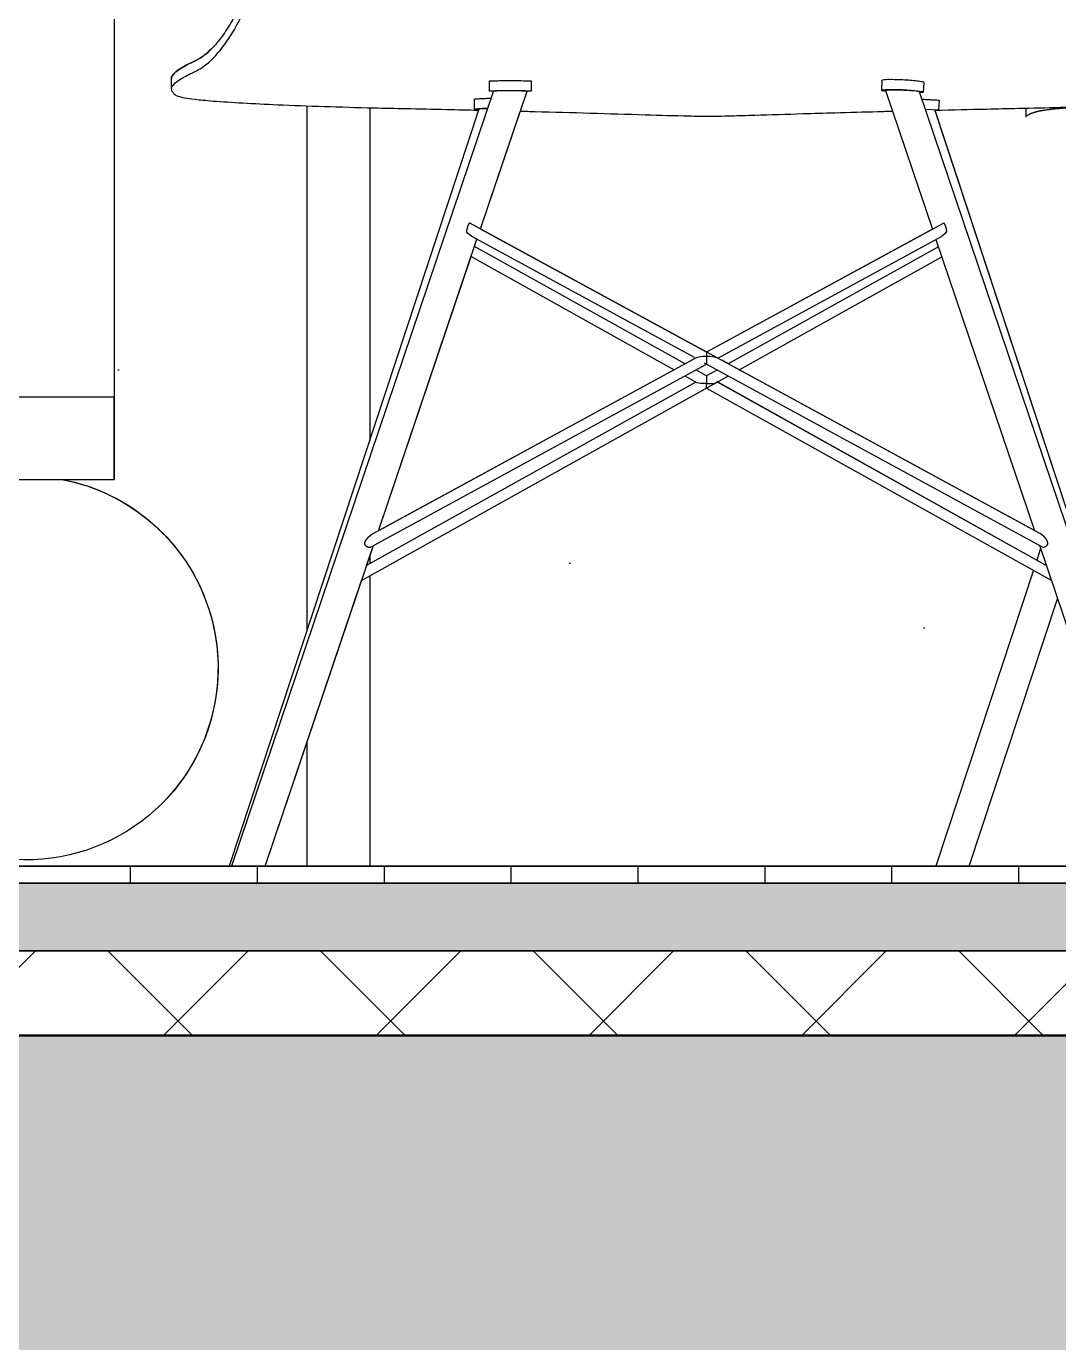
# Model space of a CAD drawing. Header units: millimetres. Extents: x -100 to 224448, y 0 to 22177.
# Drawn here: x 159733 to 160221, y 16625 to 17247 of the extents above; entities that cross this region are included whole.
import ezdxf

# ---------------------------------------------------------------- set-up
doc = ezdxf.new("R2010")
doc.units = ezdxf.units.MM
doc.layers.get('0').update_dxf_attribs({"true_color": 0xdfdfdf})
for name, color, linetype in [('Background_0', 7, 'Continuous'), ('Boundary_Floor_ Ceramic Tiles', 7, 'Continuous'), ('Boundary_Insulation_ Extruded Polystyrene', 42, 'Continuous'), ('Boundary_Screed', 7, 'Continuous'), ('Elevation_Gypsum Board', 7, 'Continuous'), ('Fill_Concrete_ Reinforced', 85, 'Continuous'), ('Fill_Floor_ Ceramic Tiles', 251, 'Continuous'), ('Fill_Insulation_ Extruded Polystyrene', 42, 'Continuous'), ('Fill_Screed', 251, 'Continuous'), ('Viewport border', 7, 'Continuous')]:
    doc.layers.add(name, color=color, linetype=linetype)
for name, color, linetype, lineweight in [('Background_Concrete_ Reinforced', 7, 'Continuous', 9), ('Background_Floor_ Ceramic Tiles', 7, 'Continuous', 9), ('Background_Gypsum Board', 7, 'Continuous', 9), ('Background_Insulation_ Extruded Polystyrene', 7, 'Continuous', 9), ('Background_Screed', 7, 'Continuous', 9), ('Boundary_Concrete_ Reinforced', 99, 'Continuous', 50)]:
    doc.layers.add(name, color=color, linetype=linetype, lineweight=lineweight)
doc.layers.add('BIM_ROOM_LINES', color=7, linetype='Continuous', plot=False)

# ---------------------------------------------------------------- blocks, each defined once
blk = doc.blocks.new("CC'__section__..%5CMainBuilding.dwg", base_point=(1833.26, -9100))
at = {"layer": 'Elevation_Gypsum Board'}
h = blk.add_hatch(dxfattribs=at)
h.set_pattern_fill('DOTS2', color=256, scale=30, style=0)
h.paths.add_polyline_path([(5062.41, 8440), (5234.4, 8440), (5234.4, 8523), (5134.4, 8523), (5134.4, 8583), (5508.68, 8583), (5508.68, 8593), (5526, 8593), (5564.95, 8593), (5643.79, 8593), (5652.41, 8593), (5652.41, 8583), (6503.28, 8583), (6503.28, 8722.25), (6499.86, 8722.25), (6499.86, 8733), (6508.89, 8733), (6508.89, 8722.25), (6505.47, 8722.25), (6505.47, 8583), (7874.4, 8583), (7874.4, 8523), (7774.4, 8523), (7774.4, 8440), (7868.86, 8440), (7877.36, 8440), (8166.29, 8440), (8677.36, 8440), (8966.29, 8440), (9477.36, 8440), (9621.82, 8498.19), (9621.82, 8492.05), (9513.81, 8107.07), (9513.95, 8107.51, -0.162902), (9511.94, 8107.78), (9511.94, 8112.35), (9519.9, 8112.84), (9521.01, 8116.13, -0.163594), (9518.98, 8116.28), (9518.98, 8120.86), (9528.98, 8121.03, -0.017407), (9538.98, 8120.86), (9538.98, 8116.28, -0.167992), (9536.85, 8116.12), (9533.63, 8106.6), (9693.4, 8106.17), (9693.4, 10445), (3582.4, 10445), (3582.4, 7749.99), (5068.39, 7750), (5134.11, 8216.57), (5135.89, 8229.18), (5162.76, 8420), (4962.76, 8420), (4962.76, 8440), (5056.66, 8440), (5017.28, 8492.05), (5017.28, 8498.19)])
h.paths.add_polyline_path([(5474.97, 8610.91, -1), (5430.45, 8610.91, -1)], flags=16)
h.paths.add_polyline_path([(5383.04, 8616.48), (5309.83, 8589.84), (5306.41, 8599.23), (5379.62, 8625.88), (5439.34, 8647.62), (5499.8, 8669.62), (5503.22, 8660.23), (5442.76, 8638.22)], flags=16)
h = blk.add_hatch(dxfattribs=at)
h.set_pattern_fill('DOTS2', color=256, scale=30, style=0)
h.paths.add_polyline_path([(7032.76, 8321.85), (7032.76, 8360), (6941.67, 8360), (6941.67, 7971.61), (6941.67, 7932.72), (6916.99, 7932.72, -0.360433), (6990.79, 7843.64, -0.189377), (6966.55, 7781.94, -0.681552), (6809.47, 7843.64, -0.189372), (6833.71, 7905.35, -0.160112), (6883.26, 7932.72), (6587.32, 7932.72), (6647.56, 7750), (6996.09, 7750), (7032.76, 7861.25), (7032.76, 8109.1)])
h = blk.add_hatch(dxfattribs=at)
h.set_pattern_fill('DOTS2', color=256, scale=30, style=0)
h.paths.add_polyline_path([(7062.76, 8108.21), (7062.76, 7952.24), (7113.81, 8107.07)])
h = blk.add_hatch(dxfattribs=at)
h.set_pattern_fill('DOTS2', color=256, scale=30, style=0)
h.paths.add_polyline_path([(7133.63, 8106.6), (7114.85, 8051.08), (7114.94, 8051.03), (7221.83, 7992.88), (7328.61, 8050.97), (7309.79, 8106.6)])
h = blk.add_hatch(dxfattribs=at)
h.set_pattern_fill('DOTS2', color=256, scale=30, style=0)
h.paths.add_polyline_path([(7372.82, 8104.18), (7372.82, 8108.02), (7329.84, 8107.07), (7388.89, 7927.95), (7448.07, 8107.42), (7446.09, 8107.33), (7446.07, 8107.78), (7445.94, 8110.77)])
h = blk.add_hatch(dxfattribs=at)
h.set_pattern_fill('DOTS2', color=256, scale=30, style=0)
h.paths.add_polyline_path([(7228.95, 7989.01), (7232.06, 7987.32), (7331.4, 8042.71), (7330.23, 8046.16), (7227.06, 7990.04)])
h = blk.add_hatch(dxfattribs=at)
h.set_pattern_fill('DOTS2', color=256, scale=30, style=0)
h.paths.add_polyline_path([(7110.42, 8038), (7066.6, 7908.45), (7206.4, 7984.49)])
h = blk.add_hatch(dxfattribs=at)
h.set_pattern_fill('DOTS2', color=256, scale=30, style=0)
h.paths.add_polyline_path([(7237.25, 7984.5), (7376.78, 7908.6), (7333.03, 8037.89)])
h = blk.add_hatch(dxfattribs=at)
h.set_pattern_fill('DOTS2', color=256, scale=30, style=0)
h.paths.add_polyline_path([(7216.76, 7984.44), (7221.82, 7981.62), (7226.89, 7984.44), (7221.83, 7987.19)])
h = blk.add_hatch(dxfattribs=at)
h.set_pattern_fill('DOTS2', color=256, scale=30, style=0)
h.paths.add_polyline_path([(7062.76, 7897.1), (7062.76, 7892.94), (7216.69, 7978.75), (7211.57, 7981.61), (7064.24, 7901.47)])
h = blk.add_hatch(dxfattribs=at)
h.set_pattern_fill('DOTS2', color=256, scale=30, style=0)
h.paths.add_polyline_path([(7377.9, 7894.6), (7379.69, 7900.01), (7379.14, 7901.63), (7232.09, 7981.61), (7226.96, 7978.75)])
h = blk.add_hatch(dxfattribs=at)
h.set_pattern_fill('DOTS2', color=256, scale=30, style=0)
h.paths.add_polyline_path([(7062.76, 7887.22), (7062.76, 7749.99), (7330.23, 7750), (7376.31, 7889.77), (7221.82, 7975.89)])
h = blk.add_hatch(dxfattribs=at)
h.set_pattern_fill('DOTS2', color=256, scale=30, style=0)
h.paths.add_polyline_path([(7387.68, 7876.35), (7346.02, 7750), (7430.44, 7750)])
h = blk.add_hatch(dxfattribs=at)
h.set_pattern_fill('DOTS2', color=256, scale=30, style=0)
h.paths.add_polyline_path([(7032.76, 7749.99), (7032.76, 7808.4), (7013.01, 7750)])
at = {"layer": 'Fill_Concrete_ Reinforced', "extrusion": (0, 0, -1)}
h = blk.add_hatch(dxfattribs=at)
h.set_pattern_fill('CONCRETE1', color=256, scale=20, angle=15, style=0)
h.set_pattern_definition([(15, (-3002.4, -5250), (287.368, 497.736), [50.8, -355.6]), (105, (-3002.4, -5250), (-497.736, 287.368), [50.8, -355.6]), (150, (-2953.33, -5236.85), (-392.5523, -105.184), [71.842, -502.894]), (15, (-3012.5, -5016.04), (287.368, 497.736), [50.8, -355.6]), (60, (-2981.4, -5034), (-105.184, 392.5523), [35.921, -538.8154]), (150, (-2981.4, -5034), (-392.5523, -105.184), [35.921, -538.8154]), (15, (-2891.6, -4878.46), (287.368, 497.736), [71.842, -334.558]), (60, (-2891.6, -4878.46), (-105.184, 392.5523), [50.8, -523.9364]), (150, (-2822.2, -4859.87), (-392.5523, -105.184), [50.8, -523.9364]), (105, (-2758.8, -5079.55), (-497.736, 287.368), [50.8, -355.6]), (60, (-2758.82, -5079.55), (-105.184, 392.5523), [35.921, -538.8154]), (150, (-2740.86, -5048.44), (-392.5523, -105.184), [35.921, -538.8154]), (15, (-2979.63, -5138.7), (287.368, 497.736), [25.4, -340.36]), (15, (-2711.5, -4961.7), (287.368, 497.736), [25.4, -340.36]), (105, (-2847.33, -4945.5), (-497.736, 287.368), [25.4, -340.36]), (150, (-2739.1, -5153.15), (-392.5523, -105.184), [35.921, -538.8154]), (150, (-2983.15, -4929.3), (-392.5523, -105.184), [35.921, -538.8154]), (60, (-2852.9, -5071.9), (-105.184, 392.5523), [35.921, -538.8154]), (105, (-2880.6, -5164.77), (-497.736, 287.368), [6.35, -400.05]), (105, (-2906.6, -4994.24), (-497.736, 287.368), [6.35, -400.05]), (105, (-2740.65, -4877.46), (-497.736, 287.368), [6.35, -400.05]), (105, (-2678.64, -5084.36), (-497.736, 287.368), [6.35, -400.05])])
h.paths.add_polyline_path([(-21382.4, 7500), (-21382.4, 7670), (-21242.4, 7670), (-3322.4, 7670), (-3182.4, 7670), (-3182.4, 7500)])
at = {"layer": 'Fill_Floor_ Ceramic Tiles', "extrusion": (0, 0, -1)}
h = blk.add_hatch(dxfattribs=at)
h.set_pattern_fill('_USER', color=256, scale=60, angle=90, style=0, pattern_type=0)
h.set_pattern_definition([(90, (-3002.4, -5250), (-60, -2e-13), [])])
h.paths.add_polyline_path([(-3322.4, 7750), (-3322.4, 7742), (-21242.4, 7742), (-21242.4, 7750)])
at = {"layer": 'Fill_Insulation_ Extruded Polystyrene', "extrusion": (0, 0, -1)}
h = blk.add_hatch(dxfattribs=at)
h.set_pattern_fill('INSULATION', color=256, scale=20, style=0)
h.set_pattern_definition([(45, (-3002.4, -5250), (-50.28943, 50.28943), []), (135, (-3002.4, -5250), (-50.28943, -50.28943), [])])
h.paths.add_polyline_path([(-3322.4, 7710), (-3322.4, 7670), (-21242.4, 7670), (-21242.4, 7710)])
at = {"layer": 'Fill_Screed', "extrusion": (0, 0, -1)}
h = blk.add_hatch(dxfattribs=at)
h.set_pattern_fill('SCREED', color=256, scale=20, angle=15, style=0)
h.set_pattern_definition([(15, (-3002.4, -5250), (915.6406, 508.3053), [-127, 0, -381, 0]), (15, (-3005.69, -5237.73), (915.6406, 508.3053), [-50.8, 0, -177.8, 0, -91.44, 0, -381, 0]), (15, (-3008.97, -5225.47), (915.6406, 508.3053), [-25.4, 0, -127, 0, -127, 0, -279.4, 0, -91.44, 0]), (15, (-3012.26, -5213.2), (915.6406, 508.3053), [-91.44, 0, -406.4, 0]), (15, (-3015.55, -5200.93), (915.6406, 508.3053), [-304.8, 0, -304.8, 0]), (15, (-3018.84, -5188.66), (915.6406, 508.3053), [-431.8, 0]), (15, (-3022.12, -5176.4), (915.6406, 508.3053), [-127, 0, -558.8, 0]), (15, (-3025.4, -5164.13), (915.6406, 508.3053), [-177.8, 0, -101.6, 0]), (15, (-3028.7, -5151.86), (915.6406, 508.3053), [-254, 0]), (15, (-3035.27, -5127.33), (915.6406, 508.3053), [-35.56, 0, -381, 0, -228.6, 0]), (15, (-3038.56, -5115.06), (915.6406, 508.3053), [-50.8, 0, -5.08, 0, -127, 0]), (15, (-3041.84, -5102.8), (915.6406, 508.3053), [-25.4, 0, -330.2, 0, -381, 0]), (15, (-3045.13, -5090.53), (915.6406, 508.3053), [-254, 0]), (15, (-3048.42, -5078.26), (915.6406, 508.3053), [-127, 0, -533.4, 0]), (15, (-3055, -5053.72), (915.6406, 508.3053), [-609.6, 0]), (15, (-3058.28, -5041.46), (915.6406, 508.3053), [-127, 0, -10.16, 0, -177.8, 0]), (15, (-3061.57, -5029.2), (915.6406, 508.3053), [-35.56, 0, -254, 0, -101.6, 0, -177.8, 0, -203.2, 0]), (15, (-3064.85, -5016.92), (915.6406, 508.3053), [-76.2, 0, -101.6, 0, -254, 0, -10.16, 0, -127, 0]), (15, (-3068.14, -5004.65), (915.6406, 508.3053), [-254, 0])])
h.paths.add_polyline_path([(-3322.4, 7742), (-3322.4, 7710), (-21242.4, 7710), (-21242.4, 7742)])
blk.add_line((2834.4, 7750), (21730.4, 7750))
blk.add_line((2834.4, 7750), (21730.4, 7750))
at = {"layer": 'Background_0', "extrusion": (0, 1, 0)}
for p, q in [((6941.67, 8523), (6941.67, 7971.61)), ((6941.67, 8523), (6941.67, 7971.61)), ((6941.67, 8523), (6941.67, 7971.61)), ((7118.98, 8120.86), (7118.98, 8116.28)), ((7138.98, 8116.28), (7138.98, 8120.86)), ((7304.66, 8121.27), (7304.46, 8116.66)), ((7324.44, 8115.77), (7324.64, 8120.25)), ((7121.07, 8116.31), (6997.18, 7750)), ((7111.94, 8112.35), (7111.94, 8107.78)), ((7114.85, 8051.08), (7136.89, 8116.25)), ((7306.44, 8116.5), (7328.61, 8050.97)), ((7446.28, 7750), (7322.46, 8115.93)), ((7331.69, 8107.33), (7331.89, 8111.83)), ((7114.03, 8107.74), (6996.09, 7750)), ((7032.76, 8109.1), (7032.76, 7861.25)), ((7062.76, 7951.23), (7062.76, 8108.21)), ((7062.76, 7951.07), (7062.76, 8108.21)), ((7114.85, 8051.08), (7133.63, 8106.6)), ((7325.27, 8107.62), (7331.69, 8107.33)), ((7447.56, 7750), (7329.72, 8107.42)), ((7447.56, 7750), (7329.84, 8107.07)), ((7372.82, 8108.02), (7372.82, 8104.18)), ((7379.67, 7907.03), (7109.77, 8053.83)), ((7221.83, 7992.88), (7114.94, 8051.03)), ((7333.65, 8053.71), (7221.83, 7992.88)), ((7328.61, 8050.97), (7221.83, 7992.88)), ((7066.6, 7908.45), (7113.22, 8046.27)), ((7110.64, 8047.67), (7215.89, 7990.42)), ((7112.05, 8042.81), (7113.22, 8046.27)), ((7227.06, 7990.04), (7332.8, 8047.55)), ((7330.23, 8046.16), (7376.78, 7908.6)), ((7066.6, 7908.45), (7110.42, 8038)), ((7110.42, 8038), (7206.4, 7984.49)), ((7211.6, 7987.32), (7112.05, 8042.81)), ((7211.6, 7987.32), (7112.05, 8042.81)), ((7331.4, 8042.71), (7232.06, 7987.32)), ((7331.4, 8042.71), (7232.06, 7987.32)), ((7237.25, 7984.5), (7333.03, 8037.89)), ((7062.91, 7900.74), (7221.83, 7987.19)), ((7217.14, 7990.33), (7063.7, 7906.87)), ((7216.6, 7990.04), (7211.67, 7987.35)), ((7220.65, 7987.83), (7380.47, 7900.9)), ((7221.83, 7990.95), (7221.83, 7989.98)), ((7232.06, 7987.32), (7228.95, 7989.01)), ((7058.65, 7884.92), (7232.09, 7981.61)), ((7206.4, 7984.49), (7066.6, 7908.45)), ((7211.57, 7981.61), (7217.04, 7978.56)), ((7221.82, 7981.62), (7216.76, 7984.44)), ((7221.82, 7981.62), (7216.76, 7984.44)), ((7226.89, 7984.44), (7221.82, 7981.62)), ((7226.89, 7984.44), (7221.82, 7981.62)), ((7221.82, 7981.62), (7221.82, 7978.99)), ((7376.78, 7908.6), (7234.69, 7985.89)), ((7216.69, 7978.75), (7061.03, 7891.98)), ((7216.69, 7978.75), (7061.03, 7891.98)), ((7221.82, 7978.99), (7221.82, 7978.01)), ((7221.82, 7975.89), (7221.82, 7978.01)), ((7221.82, 7975.89), (7384.74, 7885.07)), ((7382.35, 7892.12), (7226.61, 7978.95)), ((7382.35, 7892.12), (7226.96, 7978.75)), ((6941.67, 7971.61), (6067.13, 7971.61)), ((6941.67, 7971.61), (6867.17, 7971.61)), ((6941.67, 7971.61), (6941.67, 7971.61)), ((6941.67, 7971.61), (6941.67, 7932.72)), ((6941.67, 7932.72), (6941.67, 7971.61)), ((6941.67, 7932.72), (6941.67, 7971.61)), ((6941.67, 7971.61), (6941.67, 7971.61)), ((6067.13, 7932.72), (6941.67, 7932.72)), ((6941.67, 7932.72), (6941.67, 7932.72)), ((7013.01, 7750), (7064.24, 7901.47)), ((7061.03, 7891.98), (7064.24, 7901.47)), ((7379.14, 7901.63), (7430.44, 7750)), ((7062.76, 7892.94), (7062.76, 7897.1)), ((7062.76, 7892.94), (7062.76, 7897.09)), ((7379.69, 7900.01), (7377.9, 7894.6)), ((7376.31, 7889.77), (7330.23, 7750)), ((7013.01, 7750), (7058.65, 7884.92)), ((7062.76, 7749.99), (7062.76, 7887.22)), ((7062.76, 7749.99), (7062.76, 7887.22)), ((7346.02, 7750), (7387.68, 7876.35)), ((7346.02, 7750), (7387.68, 7876.35)), ((7346.02, 7750), (7387.68, 7876.35)), ((7346.02, 7750), (7387.68, 7876.35)), ((7346.02, 7750), (7387.68, 7876.35)), ((7346.02, 7750), (7387.68, 7876.35)), ((7346.02, 7750), (7387.68, 7876.35)), ((7346.02, 7750), (7387.68, 7876.35)), ((7346.02, 7750), (7387.68, 7876.35)), ((7346.02, 7750), (7387.68, 7876.35)), ((7346.02, 7750), (7387.68, 7876.35)), ((7346.02, 7750), (7387.68, 7876.35)), ((7032.76, 7808.4), (7032.76, 7749.99))]:
    blk.add_line(p, q, dxfattribs=at)
at = {"layer": 'Background_0'}
for centre, radius, start, end in [((7131.49, 7977.39), 143.66, 87.00827, 90.9973), ((7307.61, 8105.21), 16.44, 88.17794, 99.36179), ((7381.18, 7902.37), 1.63, 243.83482, 303.53164), ((7381.16, 7902.8), 2.01, 297.29589, 344.32259)]:
    blk.add_arc(centre, radius, start, end, dxfattribs=at)
at = {"layer": 'Background_0', "extrusion": (0, 0, -1)}
for centre, radius, start, end in [((-7117.92, 8058.99), 13.46, 302.73811, 316.08293), ((-7062.18, 7902.62), 1.99, 296.55135, 344.42914)]:
    blk.add_arc(centre, radius, start, end, dxfattribs=at)
at = {"layer": 'Background_0', "extrusion": (1.55431e-15, -4.62093e-16, -1)}
for end in [0, 222.89413, 222.89361]:
    blk.add_arc((-6900.13, 7843.64), 90.66, 100.71664, end, dxfattribs=at)
at = {"layer": 'Background_0', "extrusion": (0, 0, -1)}
for centre, major_axis, ratio, start_param, end_param in [((7128.98, 8116.28), (-10, 0), 0.02531, -0.000001, 1.570953), ((7128.98, 8116.28), (-10, 0), 0.02531, 5.634555, 6.283184), ((7128.98, 8116.28), (7.91, -0.02), 0.025509, 3.148971, 3.932856), ((7128.98, 8116.28), (7.91, -0.02), 0.025509, 3.932856, 5.433967), ((7128.98, 8116.28), (-10, 0), 0.02531, 1.570953, 3.141592), ((7128.98, 8116.28), (7.91, -0.02), 0.025509, 5.433967, 6.279242), ((7128.98, 8116.28), (-10, 0), 0.02531, 3.141592, 3.807343), ((7314.45, 8116.21), (-9.99, 0.45), 0.069694, -0.002953, 3.138639), ((7314.45, 8116.21), (-9.99, 0.45), 0.069694, 5.619983, 6.280232), ((7314.45, 8116.21), (-8.01, 0.3), 0.068313, 6.25873, 7.115321), ((7314.45, 8116.21), (-8.01, 0.3), 0.068313, 0.832136, 2.472617), ((7314.45, 8116.21), (-8.01, 0.3), 0.068313, 2.472617, 3.117475), ((7314.45, 8116.21), (-9.99, 0.45), 0.069694, 3.141611, 3.750605), ((7314.45, 8116.21), (-9.99, 0.45), 0.069694, 9.421825, 9.424796), ((7121.94, 8107.78), (10, 0), 0.044485, 3.141593, 4.343124), ((7121.94, 8107.78), (10, 0), 0.044485, 2.49566, 3.141593), ((7121.94, 8107.78), (7.91, 0.04), 0.044833, 3.157112, 3.991124), ((7121.94, 8107.78), (7.91, 0.04), 0.044833, 3.991124, 4.233039), ((7221.83, 7990.04), (4.96, 0), 0.184074, 3.468422, 4.364278), ((7221.83, 7990.04), (4.96, 0), 0.184074, 4.364278, 4.712465), ((7221.83, 7990.04), (-4.96, 0), 0.184074, 1.570873, 1.91906), ((7221.83, 7990.04), (-4.96, 0), 0.184074, 1.91906, 2.814763), ((7221.82, 7978.75), (-4.96, 0), 0.150863, 5.060577, 6.018523), ((7221.82, 7978.75), (-4.96, 0), 0.150863, 4.712389, 5.060577)]:
    blk.add_ellipse(centre, major_axis=major_axis, ratio=ratio, start_param=start_param, end_param=end_param, dxfattribs=at)
at = {"layer": 'Background_0'}
for start_param, end_param in [(1.570796, 1.918984), (1.918984, 2.876931)]:
    blk.add_ellipse((7221.82, 7978.75), major_axis=(-4.96, 0), ratio=0.150863, start_param=start_param, end_param=end_param, dxfattribs=at)
for points, degree, knots in [([(7221.82, 8498.19), (7216.38, 8498.19), (7210.92, 8498.16), (7200.56, 8497.96), (7195.62, 8497.8), (7180.63, 8497.04), (7172.09, 8496.2), (7160.55, 8494.28), (7156.65, 8493.48), (7149.23, 8491.59), (7145.75, 8490.53), (7138.83, 8488.08), (7135.46, 8486.7), (7123.87, 8481.45), (7116.05, 8476.97), (7101.12, 8466.31), (7094.16, 8460.1), (7083.93, 8448.8), (7080.29, 8444.21), (7073.78, 8434.88), (7070.9, 8430.24), (7064.82, 8419.37), (7061.76, 8413.1), (7055.61, 8399.1), (7052.51, 8391.08), (7046.14, 8372.82), (7042.95, 8362.26), (7036.56, 8338.65), (7033.45, 8325.38), (7027.56, 8297.46), (7024.77, 8282.47), (7020.16, 8255.77), (7018.22, 8243.68), (7015.24, 8224.44), (7014.14, 8217.11), (7012.49, 8205.89), (7011.86, 8201.55), (7010.4, 8192.14), (7009.51, 8186.8), (7007.49, 8176.85), (7006.38, 8172.2), (7003.91, 8163.89), (7002.77, 8160.82), (7000.5, 8155.41), (6999.26, 8152.87), (6996.4, 8147.62), (6994.76, 8145.04), (6991.19, 8140.02), (6989.25, 8137.72), (6985.34, 8133.85), (6983.43, 8132.48), (6980.28, 8130.64), (6978.98, 8130.05), (6975.29, 8128.27), (6973.4, 8127.19), (6970.29, 8125.05), (6969.33, 8124.03), (6968.82, 8122.82), (6968.76, 8122.53), (6968.76, 8122.24)], 3, [0, 0, 0, 0, 16.330716, 16.330716, 31.10748, 31.10748, 61.512893, 61.512893, 77.35221, 77.35221, 92.1238, 92.1238, 107.017959, 107.017959, 145.130915, 145.130915, 185.659571, 185.659571, 211.144639, 211.144639, 234.597358, 234.597358, 264.247955, 264.247955, 298.978933, 298.978933, 343.832824, 343.832824, 398.464099, 398.464099, 458.814973, 458.814973, 507.488234, 507.488234, 537.236482, 537.236482, 553.138672, 553.138672, 573.955597, 573.955597, 593.482799, 593.482799, 611.422984, 611.422984, 630.807534, 630.807534, 655.718862, 655.718862, 687.134652, 687.134652, 723.883084, 723.883084, 754.468186, 754.468186, 822.843285, 822.843285, 908.971704, 908.971704, 939.060242, 939.060242, 939.060242, 939.060242]), ([(7474.88, 8122.24), (7474.88, 8122.88), (7474.58, 8123.58), (7473.18, 8125.12), (7472.11, 8125.98), (7469.26, 8127.74), (7467.64, 8128.62), (7464.16, 8130.3), (7462.49, 8131.05), (7459.1, 8133.31), (7457.49, 8134.61), (7454.21, 8137.96), (7452.58, 8139.9), (7449.51, 8144.13), (7448.06, 8146.33), (7445.31, 8151.1), (7443.99, 8153.64), (7441.51, 8159.18), (7440.41, 8162.04), (7438.16, 8168.99), (7437.11, 8172.93), (7435.11, 8181.73), (7434.19, 8186.62), (7432.63, 8195.94), (7431.96, 8200.42), (7431.03, 8206.7), (7430.75, 8208.63), (7427.8, 8228.6), (7424.94, 8247.11), (7419.41, 8279.5), (7416.73, 8294.08), (7411.5, 8319.38), (7409.02, 8330.4), (7403.77, 8351.23), (7401.02, 8361.15), (7394.43, 8382.1), (7390.47, 8393.15), (7383.56, 8409.42), (7380.91, 8415.13), (7375.35, 8425.75), (7372.51, 8430.65), (7365.75, 8441.01), (7361.77, 8446.32), (7351.3, 8458.31), (7344.56, 8464.58), (7330.33, 8475.2), (7323.04, 8479.63), (7312.19, 8484.93), (7308.93, 8486.38), (7302.39, 8488.99), (7299.06, 8490.15), (7289.72, 8492.94), (7283.69, 8494.24), (7272.95, 8495.91), (7268.33, 8496.43), (7257.68, 8497.35), (7251.57, 8497.66), (7237.62, 8498.12), (7229.69, 8498.19), (7221.82, 8498.19)], 3, [383.319442, 383.319442, 383.319442, 383.319442, 419.22789, 419.22789, 453.909185, 453.909185, 482.097896, 482.097896, 502.375549, 502.375549, 518.270199, 518.270199, 532.247994, 532.247994, 543.910889, 543.910889, 554.554307, 554.554307, 564.834948, 564.834948, 576.338436, 576.338436, 589.397144, 589.397144, 600.98443, 600.98443, 605.77919, 605.77919, 650.931093, 650.931093, 686.958256, 686.958256, 714.797523, 714.797523, 740.438477, 740.438477, 770.035685, 770.035685, 786.5812, 786.5812, 801.648134, 801.648134, 819.550519, 819.550519, 844.362973, 844.362973, 866.825831, 866.825831, 875.712827, 875.712827, 884.748356, 884.748356, 900.216743, 900.216743, 911.686824, 911.686824, 926.688446, 926.688446, 946.041088, 946.041088, 946.041088, 946.041088]), ([(6968.76, 8117.23), (6968.76, 8117.89), (6969.07, 8118.59), (6970.52, 8120.16), (6971.63, 8121.04), (6973.94, 8122.44), (6974.69, 8122.87), (6976.24, 8123.69), (6977, 8124.08), (6979.32, 8125.2), (6981.05, 8125.95), (6984.65, 8128.29), (6986.39, 8129.65), (6989.98, 8133.26), (6991.76, 8135.34), (6996.96, 8142.37), (7000.29, 8147.96), (7004.36, 8157.18), (7005.76, 8160.75), (7008.57, 8169.94), (7009.74, 8174.62), (7011.94, 8184.92), (7012.92, 8190.56), (7014.3, 8199.07), (7014.74, 8201.92), (7015.22, 8205.09), (7015.27, 8205.39), (7015.8, 8208.86), (7016.49, 8213.33), (7018.01, 8223.01), (7018.69, 8227.26), (7022.06, 8248.13), (7025, 8265.29), (7030.72, 8295.11), (7033.47, 8308.36), (7038.54, 8329.96), (7040.71, 8338.53), (7045.58, 8356.02), (7048.32, 8365), (7054.79, 8383.8), (7058.66, 8393.74), (7065.45, 8408.61), (7068.16, 8414.01), (7073.8, 8424.04), (7076.69, 8428.67), (7083.25, 8438.03), (7086.94, 8442.67), (7097.06, 8453.77), (7103.8, 8459.78), (7118.23, 8470.12), (7125.75, 8474.46), (7137.2, 8479.7), (7140.71, 8481.14), (7147.33, 8483.57), (7150.45, 8484.6), (7159.1, 8487.08), (7164.63, 8488.28), (7174.63, 8489.84), (7178.9, 8490.34), (7189.56, 8491.29), (7196.04, 8491.62), (7208.91, 8492), (7215.38, 8492.05), (7221.82, 8492.05)], 3, [282.763591, 282.763591, 282.763591, 282.763591, 312.946334, 312.946334, 342.237182, 342.237182, 354.170816, 354.170816, 363.917289, 363.917289, 381.338568, 381.338568, 395.33515, 395.33515, 407.61727, 407.61727, 430.080656, 430.080656, 440.322272, 440.322272, 449.714576, 449.714576, 460.205087, 460.205087, 465.478589, 465.478589, 466.022667, 466.022667, 471.620418, 471.620418, 476.011063, 476.011063, 493.219473, 493.219473, 506.849549, 506.849549, 515.862672, 515.862672, 525.507293, 525.507293, 536.48913, 536.48913, 543.006963, 543.006963, 548.952309, 548.952309, 555.470742, 555.470742, 565.407649, 565.407649, 574.735651, 574.735651, 578.727853, 578.727853, 582.166627, 582.166627, 588.043547, 588.043547, 592.326401, 592.326401, 598.712778, 598.712778, 605.095063, 605.095063, 605.095063, 605.095063]), ([(7221.82, 8492.05), (7227.07, 8492.05), (7232.34, 8492.02), (7242.29, 8491.8), (7247.01, 8491.63), (7261.77, 8490.78), (7270.26, 8489.82), (7281.59, 8487.68), (7285.31, 8486.83), (7292.62, 8484.79), (7296.17, 8483.63), (7307.76, 8479.35), (7315.51, 8475.69), (7330.68, 8466.71), (7337.92, 8461.34), (7349.17, 8451.01), (7353.45, 8446.45), (7360.62, 8437.68), (7363.59, 8433.62), (7369.49, 8424.65), (7372.36, 8419.73), (7378.41, 8408.27), (7381.49, 8401.6), (7388.12, 8385.77), (7391.54, 8376.34), (7398.21, 8355.77), (7401.39, 8344.47), (7407.95, 8318.5), (7411.21, 8303.52), (7416.79, 8275.28), (7419.24, 8261.64), (7423.49, 8236.5), (7425.4, 8224.58), (7427.27, 8212.57), (7427.32, 8212.25), (7427.56, 8210.68), (7427.75, 8209.45), (7428.57, 8204.12), (7429.26, 8199.55), (7430.81, 8190.05), (7431.7, 8185.03), (7433.81, 8174.98), (7435.05, 8169.99), (7437.65, 8161.55), (7438.89, 8158.14), (7442.1, 8150.72), (7444.05, 8147.06), (7447.89, 8140.75), (7449.8, 8138.05), (7453.83, 8133.01), (7455.9, 8130.89), (7460.23, 8127.3), (7462.3, 8126.17), (7464.25, 8125.23), (7464.38, 8125.17), (7464.58, 8125.07), (7464.65, 8125.04), (7465.28, 8124.73), (7465.84, 8124.47), (7468.87, 8122.98), (7470.7, 8121.91), (7473.62, 8119.8), (7474.48, 8118.81), (7474.85, 8117.69), (7474.88, 8117.46), (7474.88, 8117.23)], 3, [0, 0, 0, 0, 15.757403, 15.757403, 29.876397, 29.876397, 60.217719, 60.217719, 75.46174, 75.46174, 90.562825, 90.562825, 125.839789, 125.839789, 163.867976, 163.867976, 190.519789, 190.519789, 211.865338, 211.865338, 235.763088, 235.763088, 265.954633, 265.954633, 307.364462, 307.364462, 355.194579, 355.194579, 416.705843, 416.705843, 471.979401, 471.979401, 520.298129, 520.298129, 521.624643, 521.624643, 526.823515, 526.823515, 544.103524, 544.103524, 563.656539, 563.656539, 584.557398, 584.557398, 601.424977, 601.424977, 623.265169, 623.265169, 644.944271, 644.944271, 671.508634, 671.508634, 703.87251, 703.87251, 706.216719, 706.216719, 707.493232, 707.493232, 717.983679, 717.983679, 768.236516, 768.236516, 830.243831, 830.243831, 846.973844, 846.973844, 846.973844, 846.973844]), ([(6968.76, 8122.24), (6968.76, 8122.53), (6968.82, 8122.82), (6969.33, 8124.03), (6970.29, 8125.05), (6973.4, 8127.19), (6975.29, 8128.27), (6978.98, 8130.05), (6980.28, 8130.64), (6983.43, 8132.48), (6985.34, 8133.85), (6987.81, 8136.3), (6988.19, 8136.68), (6988.57, 8137.09)], 3, [680.737509, 680.737509, 680.737509, 680.737509, 710.826047, 710.826047, 796.954466, 796.954466, 865.329565, 865.329565, 895.914667, 895.914667, 932.663099, 932.663099, 939.060242, 939.060242, 939.060242, 939.060242]), ([(7128.98, 8121.03), (7128.29, 8121.03), (7127.6, 8121.03), (7125.85, 8121.03), (7124.82, 8121.02), (7122.73, 8121), (7121.74, 8120.98), (7120.2, 8120.95), (7119.65, 8120.93), (7119.1, 8120.89), (7118.98, 8120.87), (7118.98, 8120.86)], 3, [40.11391, 40.11391, 40.11391, 40.11391, 42.198465, 42.198465, 45.490052, 45.490052, 49.470858, 49.470858, 53.241932, 53.241932, 55.868372, 55.868372, 55.868372, 55.868372]), ([(7304.66, 8121.27), (7304.66, 8121.29), (7304.68, 8121.31), (7304.7, 8121.33), (7304.74, 8121.35), (7304.82, 8121.39), (7304.84, 8121.39), (7304.87, 8121.4), (7304.9, 8121.41), (7304.93, 8121.42)], 5, [55.974825, 55.974825, 55.974825, 55.974825, 55.974825, 55.974825, 57.597071, 57.597071, 57.597071, 57.597071, 58.30743, 58.30743, 58.30743, 58.30743, 58.30743, 58.30743]), ([(7324.64, 8120.26), (7324.64, 8120.3), (7324.57, 8120.36), (7324.2, 8120.5), (7323.8, 8120.59), (7322.56, 8120.8), (7321.66, 8120.92), (7319.59, 8121.14), (7318.45, 8121.23), (7315.99, 8121.41), (7314.69, 8121.48), (7312.08, 8121.59), (7310.8, 8121.62), (7309.11, 8121.64), (7308.6, 8121.64), (7308.13, 8121.63)], 3, [40.11391, 40.11391, 40.11391, 40.11391, 42.198465, 42.198465, 45.490052, 45.490052, 49.470858, 49.470858, 53.241932, 53.241932, 57.120542, 57.120542, 61.131352, 61.131352, 63.001634, 63.001634, 63.001634, 63.001634]), ([(7113.81, 8107.07), (7108.83, 8107.18), (7103.86, 8107.29), (7092.44, 8107.55), (7085.98, 8107.69), (7074.52, 8107.94), (7069.49, 8108.05), (7056.47, 8108.36), (7048.57, 8108.58), (7033.28, 8109.07), (7025.97, 8109.34), (7007.5, 8110.16), (6996.79, 8110.76), (6984.84, 8111.69), (6982.03, 8111.96), (6975.76, 8112.69), (6973.47, 8113.18), (6971.38, 8113.9), (6970.92, 8114.15), (6970.39, 8114.53), (6970.24, 8114.67), (6969.77, 8115.13), (6969.39, 8115.55), (6968.9, 8116.38), (6968.76, 8116.8), (6968.76, 8117.23)], 3, [76.426733, 76.426733, 76.426733, 76.426733, 87.021319, 87.021319, 100.881195, 100.881195, 111.823793, 111.823793, 129.522232, 129.522232, 147.124892, 147.124892, 176.267547, 176.267547, 190.24467, 190.24467, 218.44689, 218.44689, 233.779419, 233.779419, 242.229448, 242.229448, 262.825084, 262.825084, 282.763591, 282.763591, 282.763591, 282.763591]), ([(7111.94, 8112.35), (7111.94, 8112.38), (7111.97, 8112.4), (7112.18, 8112.48), (7112.62, 8112.55), (7113.6, 8112.63), (7113.96, 8112.66), (7114.37, 8112.68)], 3, [55.866795, 55.866795, 55.866795, 55.866795, 57.120542, 57.120542, 61.131352, 61.131352, 63.001634, 63.001634, 63.001634, 63.001634]), ([(7114.37, 8112.68), (7115.18, 8112.73), (7116.16, 8112.77), (7118.1, 8112.82), (7118.98, 8112.83), (7119.9, 8112.84)], 3, [0, 0, 0, 0, 3.736532, 3.736532, 6.556741, 6.556741, 6.556741, 6.556741]), ([(7331.89, 8111.83), (7331.11, 8111.87), (7329.94, 8111.93), (7328.38, 8112.02), (7327.21, 8112.08), (7325.65, 8112.16), (7324.48, 8112.22), (7323.7, 8112.26)], 3, [26.174857, 26.174857, 26.174857, 26.174857, 30.157443, 32.148737, 34.14003, 36.131323, 40.11391, 40.11391, 40.11391, 40.11391]), ([(7474.88, 8117.23), (7474.88, 8116.71), (7474.68, 8116.21), (7474.17, 8115.47), (7473.95, 8115.22), (7473.38, 8114.63), (7473.03, 8114.29), (7471.45, 8113.57), (7470.11, 8113.17), (7465.9, 8112.46), (7463.76, 8112.19), (7456.58, 8111.47), (7449.92, 8110.99), (7436.96, 8110.23), (7430.98, 8109.93), (7413.58, 8109.16), (7401.55, 8108.76), (7382.45, 8108.24), (7375.87, 8108.09), (7364.22, 8107.83), (7359.18, 8107.72), (7346.08, 8107.43), (7337.96, 8107.25), (7329.84, 8107.07)], 3, [846.973844, 846.973844, 846.973844, 846.973844, 885.937392, 885.937392, 905.990047, 905.990047, 932.779336, 932.779336, 962.821687, 962.821687, 985.245212, 985.245212, 1031.612156, 1031.612156, 1064.98894, 1064.98894, 1124.430783, 1124.430783, 1154.85931, 1154.85931, 1177.784721, 1177.784721, 1214.211173, 1214.211173, 1214.211173, 1214.211173]), ([(7221.82, 8104.18), (7219.37, 8104.18), (7216.87, 8104.25), (7206.58, 8104.51), (7199.72, 8104.72), (7184.12, 8105.18), (7175.44, 8105.44), (7158.05, 8105.95), (7149.38, 8106.2), (7138.39, 8106.48), (7136.01, 8106.54), (7133.63, 8106.6)], 3, [0, 0, 0, 0, 7.343073, 7.343073, 21.669881, 21.669881, 39.746594, 39.746594, 57.807447, 57.807447, 62.635254, 62.635254, 62.635254, 62.635254]), ([(7309.79, 8106.6), (7307.44, 8106.54), (7305.09, 8106.48), (7296.03, 8106.24), (7289.28, 8106.05), (7277.45, 8105.72), (7272.4, 8105.57), (7259.76, 8105.19), (7252.2, 8104.96), (7240.82, 8104.63), (7237.02, 8104.52), (7231.19, 8104.36), (7229.16, 8104.31), (7225.65, 8104.22), (7223.73, 8104.18), (7221.82, 8104.18)], 3, [1243.644909, 1243.644909, 1243.644909, 1243.644909, 1253.660002, 1253.660002, 1283.142109, 1283.142109, 1305.147342, 1305.147342, 1338.135268, 1338.135268, 1354.682302, 1354.682302, 1363.626078, 1363.626078, 1373.961232, 1373.961232, 1373.961232, 1373.961232]), ([(7372.82, 8104.18), (7372.83, 8104.2), (7372.86, 8104.22), (7372.89, 8104.26), (7372.93, 8104.29), (7372.98, 8104.34), (7373.04, 8104.4), (7373.11, 8104.46), (7373.19, 8104.53), (7373.29, 8104.61), (7373.42, 8104.71), (7373.59, 8104.83), (7373.81, 8104.97), (7374.1, 8105.15), (7374.45, 8105.34), (7374.82, 8105.51), (7375.18, 8105.67), (7375.56, 8105.82), (7375.93, 8105.96), (7376.31, 8106.1), (7376.69, 8106.22), (7377.08, 8106.34), (7377.46, 8106.45), (7377.85, 8106.55), (7378.24, 8106.65), (7378.63, 8106.74), (7379.02, 8106.83), (7379.42, 8106.91), (7379.81, 8106.99), (7380.34, 8107.09), (7380.99, 8107.21), (7381.79, 8107.33), (7382.58, 8107.45), (7383.38, 8107.55), (7384.18, 8107.65), (7384.97, 8107.74), (7385.77, 8107.82), (7386.57, 8107.9), (7387.37, 8107.98), (7388.17, 8108.05), (7388.97, 8108.12), (7389.77, 8108.18), (7390.57, 8108.25), (7391.37, 8108.32), (7392.17, 8108.38), (7393.24, 8108.47), (7394.04, 8108.53), (7394.57, 8108.57)], 3, [1115.705338, 1115.705338, 1115.705338, 1115.705338, 1116.281802, 1116.858266, 1117.43473, 1118.011194, 1119.164123, 1120.317051, 1121.469979, 1122.622907, 1124.928763, 1127.234619, 1129.540475, 1134.152188, 1138.7639, 1143.375613, 1147.987325, 1152.599037, 1157.21075, 1161.822462, 1166.434175, 1171.045887, 1175.657599, 1180.269312, 1184.881024, 1189.492737, 1194.104449, 1198.716161, 1203.327874, 1207.939586, 1217.163011, 1226.386436, 1235.609861, 1244.833285, 1254.05671, 1263.280135, 1272.50356, 1281.726984, 1290.950409, 1300.173834, 1309.397259, 1318.620684, 1327.844108, 1337.067533, 1346.290958, 1355.514383, 1373.961232, 1373.961232, 1373.961232, 1373.961232]), ([(7108.58, 8051.58), (7108.58, 8051.55), (7108.57, 8051.52), (7108.53, 8051.33), (7108.49, 8051.16), (7108.43, 8050.83), (7108.4, 8050.67), (7108.35, 8050.38), (7108.33, 8050.23), (7108.28, 8049.96), (7108.26, 8049.83), (7108.23, 8049.7), (7108.23, 8049.68), (7108.22, 8049.66)], 3, [12.502432, 12.502432, 12.502432, 12.502432, 12.576358, 12.576358, 13.062844, 13.062844, 13.54933, 13.54933, 14.026341, 14.026341, 14.503352, 14.503352, 14.584238, 14.584238, 14.584238, 14.584238]), ([(7108.83, 8052.45), (7108.78, 8052.31), (7108.73, 8052.16), (7108.65, 8051.86), (7108.62, 8051.72), (7108.58, 8051.58)], 3, [14.5842378, 14.5842378, 14.5842378, 14.5842378, 15.0707239, 15.0707239, 15.4832834, 15.4832834, 15.4832834, 15.4832834]), ([(7109.66, 8053.9), (7109.66, 8053.9), (7109.65, 8053.9), (7109.63, 8053.9), (7109.61, 8053.88), (7109.54, 8053.83), (7109.5, 8053.78), (7109.42, 8053.68), (7109.37, 8053.61), (7109.26, 8053.44), (7109.21, 8053.34), (7109.09, 8053.12), (7109.04, 8053), (7108.93, 8052.73), (7108.88, 8052.59), (7108.83, 8052.45)], 3, [0, 0, 0, 0, 0.074927, 0.074927, 0.548288, 0.548288, 1.021649, 1.021649, 1.49837, 1.49837, 1.975091, 1.975091, 2.451812, 2.451812, 2.928533, 2.928533, 2.928533, 2.928533]), ([(7335.42, 8049.72), (7335.41, 8049.71), (7335.39, 8049.7), (7335.38, 8049.69), (7335.37, 8049.68), (7334.97, 8049.33), (7334.6, 8048.99), (7334.23, 8048.66), (7333.88, 8048.34), (7333.43, 8047.98), (7333.31, 8047.88), (7333.18, 8047.79), (7333.03, 8047.69), (7332.88, 8047.6), (7332.86, 8047.59), (7332.83, 8047.57), (7332.8, 8047.56)], 5, [-6.629642, -6.629642, -6.629642, -6.629642, -6.629642, -6.629642, -6.552182, -6.552182, -6.552182, -6.552182, -4.15763, -4.15763, -4.15763, -4.15763, -3.351488, -3.351488, -3.351488, -3.172805, -3.172805, -3.172805, -3.172805, -3.172805, -3.172805]), ([(7333.65, 8053.71), (7333.7, 8053.74), (7333.76, 8053.77), (7333.82, 8053.8), (7333.88, 8053.83), (7333.95, 8053.87), (7333.96, 8053.88), (7333.98, 8053.88), (7333.99, 8053.89), (7334.01, 8053.9)], 5, [6.4944525, 6.4944525, 6.4944525, 6.4944525, 6.4944525, 6.4944525, 6.8052271, 6.8052271, 6.8052271, 6.8052271, 6.8796825, 6.8796825, 6.8796825, 6.8796825, 6.8796825, 6.8796825]), ([(7334.83, 8052.45), (7334.78, 8052.59), (7334.73, 8052.73), (7334.62, 8053), (7334.56, 8053.12), (7334.45, 8053.34), (7334.39, 8053.44), (7334.29, 8053.61), (7334.24, 8053.67), (7334.15, 8053.78), (7334.11, 8053.82), (7334.05, 8053.88), (7334.02, 8053.9), (7334.01, 8053.9)], 3, [0, 0, 0, 0, 0.476721, 0.476721, 0.953442, 0.953442, 1.430163, 1.430163, 1.906884, 1.906884, 2.380245, 2.380245, 2.838722, 2.838722, 2.838722, 2.838722]), ([(7335.07, 8051.57), (7335.04, 8051.72), (7335, 8051.86), (7334.92, 8052.16), (7334.87, 8052.31), (7334.83, 8052.45)], 3, [14.5842378, 14.5842378, 14.5842378, 14.5842378, 14.9967974, 14.9967974, 15.4832834, 15.4832834, 15.4832834, 15.4832834]), ([(7335.42, 8049.72), (7335.4, 8049.83), (7335.37, 8049.96), (7335.33, 8050.23), (7335.3, 8050.38), (7335.25, 8050.67), (7335.22, 8050.83), (7335.16, 8051.16), (7335.13, 8051.33), (7335.08, 8051.52), (7335.08, 8051.55), (7335.07, 8051.57)], 3, [12.592736, 12.592736, 12.592736, 12.592736, 13.060328, 13.060328, 13.537339, 13.537339, 14.023825, 14.023825, 14.510311, 14.510311, 14.584238, 14.584238, 14.584238, 14.584238]), ([(7221.83, 7992.88), (7221.83, 7992.87), (7221.83, 7992.85), (7221.83, 7992.8), (7221.83, 7992.72), (7221.83, 7992.56), (7221.83, 7992.33), (7221.83, 7992.06), (7221.83, 7991.78), (7221.83, 7991.41), (7221.83, 7991.13), (7221.83, 7990.95)], 3, [-1.244489, -1.244489, -1.244489, -1.244489, -1.22233, -1.20017, -1.155851, -1.067213, -0.889936, -0.71266, -0.535383, -0.358107, -0.003554, -0.003554, -0.003554, -0.003554]), ([(7221.83, 7989.98), (7221.83, 7989.71), (7221.83, 7989.31), (7221.83, 7988.78), (7221.83, 7988.38), (7221.83, 7987.99), (7221.83, 7987.66), (7221.83, 7987.42), (7221.83, 7987.31), (7221.83, 7987.25), (7221.83, 7987.22), (7221.83, 7987.2), (7221.83, 7987.19)], 3, [1.592677, 1.592677, 1.592677, 1.592677, 2.036195, 2.257954, 2.479714, 2.701473, 2.923232, 3.034111, 3.089551, 3.117271, 3.131131, 3.144991, 3.144991, 3.144991, 3.144991]), ([(7060.27, 7902.09), (7060.24, 7902.19), (7060.23, 7902.3), (7060.22, 7902.41), (7060.22, 7902.52), (7060.24, 7902.74), (7060.26, 7902.85), (7060.29, 7902.96), (7060.32, 7903.07), (7060.46, 7903.49), (7060.62, 7903.8), (7060.8, 7904.1), (7061, 7904.38), (7061.43, 7904.93), (7061.66, 7905.19), (7061.89, 7905.43), (7062.12, 7905.66), (7062.51, 7906.01), (7062.69, 7906.16), (7062.87, 7906.31), (7063.05, 7906.45), (7063.23, 7906.58)], 5, [8.680805, 8.680805, 8.680805, 8.680805, 8.680805, 8.680805, 9.202367, 9.202367, 9.202367, 9.202367, 9.759061, 9.759061, 9.759061, 9.759061, 11.603813, 11.603813, 11.603813, 11.603813, 13.448566, 13.448566, 13.448566, 13.448566, 14.821112, 14.821112, 14.821112, 14.821112, 14.821112, 14.821112]), ([(7063.23, 7906.58), (7063.27, 7906.6), (7063.32, 7906.63), (7063.36, 7906.66), (7063.4, 7906.69), (7063.49, 7906.75), (7063.55, 7906.78), (7063.6, 7906.81), (7063.65, 7906.84), (7063.7, 7906.86)], 5, [14.8211118, 14.8211118, 14.8211118, 14.8211118, 14.8211118, 14.8211118, 15.137213, 15.137213, 15.137213, 15.137213, 15.5176865, 15.5176865, 15.5176865, 15.5176865, 15.5176865, 15.5176865]), ([(7380.15, 7906.73), (7380.11, 7906.76), (7380.06, 7906.79), (7380.02, 7906.82), (7379.97, 7906.85), (7379.88, 7906.91), (7379.83, 7906.94), (7379.78, 7906.97), (7379.73, 7907), (7379.68, 7907.03)], 5, [5.8415059, 5.8415059, 5.8415059, 5.8415059, 5.8415059, 5.8415059, 6.174608, 6.174608, 6.174608, 6.174608, 6.5551846, 6.5551846, 6.5551846, 6.5551846, 6.5551846, 6.5551846]), ([(7383.1, 7902.26), (7383.13, 7902.36), (7383.14, 7902.46), (7383.15, 7902.57), (7383.14, 7902.68), (7383.12, 7902.91), (7383.11, 7903.02), (7383.08, 7903.13), (7383.05, 7903.24), (7382.91, 7903.66), (7382.75, 7903.97), (7382.57, 7904.26), (7382.36, 7904.55), (7381.93, 7905.09), (7381.71, 7905.35), (7381.48, 7905.6), (7381.25, 7905.82), (7380.86, 7906.17), (7380.69, 7906.32), (7380.51, 7906.47), (7380.33, 7906.6), (7380.15, 7906.73)], 5, [6.555185, 6.555185, 6.555185, 6.555185, 6.555185, 6.555185, 7.076464, 7.076464, 7.076464, 7.076464, 7.633969, 7.633969, 7.633969, 7.633969, 9.476469, 9.476469, 9.476469, 9.476469, 11.31897, 11.31897, 11.31897, 11.31897, 12.672144, 12.672144, 12.672144, 12.672144, 12.672144, 12.672144]), ([(7062.91, 7900.75), (7062.8, 7900.68), (7062.67, 7900.63), (7062.55, 7900.6), (7062.42, 7900.58), (7062.15, 7900.57), (7062, 7900.59), (7061.85, 7900.62), (7061.64, 7900.68), (7061.43, 7900.78), (7061.38, 7900.8), (7061.34, 7900.82), (7061.29, 7900.84)], 5, [4.251894, 4.251894, 4.251894, 4.251894, 4.251894, 4.251894, 5.378786, 5.378786, 5.378786, 5.378786, 6.584861, 6.584861, 6.584861, 6.901234, 6.901234, 6.901234, 6.901234, 6.901234, 6.901234])]:
    blk.add_open_spline(points, degree=degree, knots=knots, dxfattribs=at)
for points, degree in [([(6968.76, 8117.23), (6968.76, 8117.86), (6968.76, 8118.48), (6968.76, 8119.11), (6968.76, 8119.73), (6968.76, 8120.36), (6968.76, 8120.98), (6968.76, 8121.61), (6968.76, 8122.24)], 1), ([(7324.64, 8120.25), (7324.64, 8120.25), (7324.64, 8120.26), (7324.64, 8120.26)], 3), ([(7109.66, 8053.9), (7109.68, 8053.88), (7109.71, 8053.87), (7109.73, 8053.86), (7109.75, 8053.85), (7109.78, 8053.83)], 5)]:
    blk.add_open_spline(points, degree=degree, dxfattribs=at)
at = {"layer": 'Background_Concrete_ Reinforced', "extrusion": (0, 1, 0)}
blk.add_line((21242.4, 7670), (3322.4, 7670), dxfattribs=at)
at = {"layer": 'Background_Floor_ Ceramic Tiles', "extrusion": (0, 1, 0)}
for p, q in [((21242.4, 7750), (3322.4, 7750)), ((3322.4, 7742), (21242.4, 7742))]:
    blk.add_line(p, q, dxfattribs=at)
at = {"layer": 'Background_Gypsum Board', "extrusion": (0, 1, 0)}
for p, q in [((6996.09, 7750), (6647.55, 7750)), ((7032.76, 7750), (7013.01, 7750)), ((7330.23, 7750), (7062.76, 7750)), ((7430.44, 7750), (7346.02, 7750))]:
    blk.add_line(p, q, dxfattribs=at)
at = {"layer": 'Background_Insulation_ Extruded Polystyrene', "extrusion": (0, 1, 0)}
for p, q in [((21242.4, 7710), (3322.4, 7710)), ((3322.4, 7670), (21242.4, 7670))]:
    blk.add_line(p, q, dxfattribs=at)
at = {"layer": 'Background_Screed', "extrusion": (0, 1, 0)}
for p, q in [((21242.4, 7742), (3322.4, 7742)), ((3322.4, 7710), (21242.4, 7710))]:
    blk.add_line(p, q, dxfattribs=at)
at = {"layer": 'BIM_ROOM_LINES', "extrusion": (0, 1, 0)}
blk.add_line((21230.4, 7750), (3334.4, 7750), dxfattribs=at)
at = {"layer": 'Boundary_Concrete_ Reinforced', "extrusion": (0, 1, 0)}
blk.add_line((3322.4, 7670), (21242.4, 7670), dxfattribs=at)
at = {"layer": 'Boundary_Floor_ Ceramic Tiles', "extrusion": (0, 1, 0)}
for p, q in [((3322.4, 7750), (21242.4, 7750)), ((21242.4, 7742), (3322.4, 7742))]:
    blk.add_line(p, q, dxfattribs=at)
at = {"layer": 'Boundary_Insulation_ Extruded Polystyrene', "extrusion": (0, 1, 0)}
for p, q in [((3322.4, 7710), (21242.4, 7710)), ((21242.4, 7670), (3322.4, 7670))]:
    blk.add_line(p, q, dxfattribs=at)
at = {"layer": 'Boundary_Screed', "extrusion": (0, 1, 0)}
for p, q in [((3322.4, 7742), (21242.4, 7742)), ((21242.4, 7710), (3322.4, 7710))]:
    blk.add_line(p, q, dxfattribs=at)

msp = doc.modelspace()

# ---------------------------------------------------------------- block references
at = {"layer": 'Viewport border'}
msp.add_blockref("CC'__section__..%5CMainBuilding.dwg", (154666.19, 0), dxfattribs=at)

doc.saveas('drawing.dxf')
